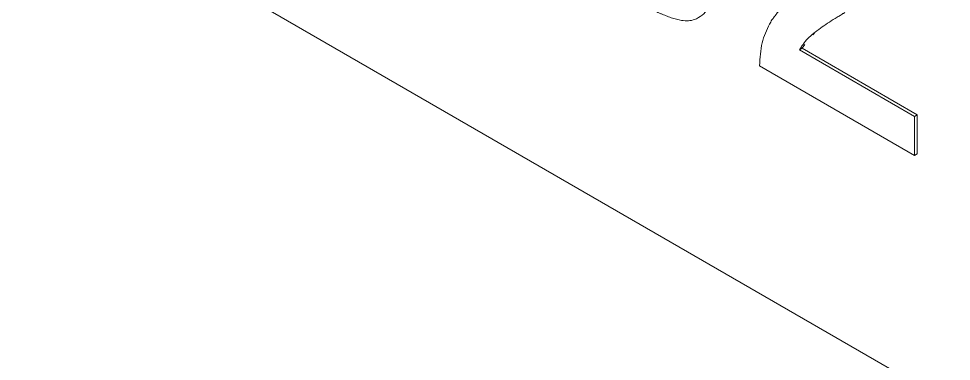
# Model space of a CAD drawing. Header units: millimetres. Extents: x -331 to 5585, y -2655 to 1513.
# Drawn here: x 4942.622 to 4945.097, y 348.931 to 349.839 of the extents above; entities that cross this region are included whole.
import ezdxf

# ---------------------------------------------------------------- set-up
doc = ezdxf.new("R2010")
doc.units = ezdxf.units.MM

msp = doc.modelspace()

# ---------------------------------------------------------------- linework, layer by layer
at = {"color": 7, "linetype": 'Continuous', "lineweight": 15}
for p, q in [((4948.6075, 346.7914), (4934.4653, 354.9555)), ((4944.7268, 349.7963), (4944.7339, 349.8004)), ((4944.7301, 349.7966), (4944.7339, 349.8004)), ((4944.7015, 349.7605), (4944.6944, 349.7564)), ((4944.7015, 349.7605), (4944.7082, 349.7709)), ((4945.0071, 349.5841), (4944.7015, 349.7605)), ((4945, 349.58), (4944.6944, 349.7564)), ((4944.5883, 349.7142), (4945, 349.4765)), ((4945, 349.58), (4945.0071, 349.5841)), ((4945, 349.4765), (4945, 349.58)), ((4945.0071, 349.4806), (4945.0071, 349.5841)), ((4945, 349.4765), (4945.0071, 349.4806))]:
    msp.add_line(p, q, dxfattribs=at)
for points, knots in [([(4944.7473, 349.9467), (4944.7456, 349.9457), (4944.7423, 349.9438), (4944.7373, 349.9408), (4944.7324, 349.9378), (4944.7226, 349.9318), (4944.7014, 349.9184), (4944.6766, 349.8998), (4944.654, 349.8766), (4944.6417, 349.862), (4944.6341, 349.8525), (4944.6317, 349.8494), (4944.6304, 349.8477), (4944.629, 349.8459), (4944.6276, 349.8442), (4944.6259, 349.8419), (4944.6238, 349.8394), (4944.6222, 349.8371), (4944.6211, 349.8358)], [0, 0, 0, 0, 0.034791, 0.069361, 0.10408, 0.138911, 0.277787, 0.555765, 0.694733, 0.84729, 0.885469, 0.90453, 0.914061, 0.923565, 0.942599, 0.952279, 0.971314, 1, 1, 1, 1]), ([(4944.3158, 349.8565), (4944.3182, 349.8556), (4944.3228, 349.8536), (4944.3287, 349.8512), (4944.3345, 349.8489), (4944.3426, 349.8457), (4944.3589, 349.8399), (4944.3854, 349.8322), (4944.4141, 349.8336), (4944.4362, 349.8477), (4944.448, 349.8593), (4944.4552, 349.8673), (4944.4585, 349.8711), (4944.4621, 349.8753), (4944.4652, 349.8791), (4944.4672, 349.8814), (4944.4681, 349.8825)], [0, 0, 0, 0, 0.037051, 0.074102, 0.09266, 0.129703, 0.203822, 0.35237, 0.558706, 0.706121, 0.852524, 0.870967, 0.907911, 0.944702, 0.972366, 1, 1, 1, 1]), ([(4944.6211, 349.8358), (4944.6191, 349.8321), (4944.609, 349.8133), (4944.5923, 349.7773), (4944.5896, 349.7352), (4944.5883, 349.7142)], [0, 0, 0, 0, 0.111106, 0.557312, 1, 1, 1, 1]), ([(4944.7268, 349.7963), (4944.7299, 349.7987), (4944.7453, 349.8104), (4944.7675, 349.8265), (4944.7892, 349.8399), (4944.7987, 349.8456), (4944.803, 349.8482), (4944.8064, 349.8503), (4944.8099, 349.8524), (4944.8125, 349.8539), (4944.8142, 349.855), (4944.8151, 349.8555)], [0, 0, 0, 0, 0.108826, 0.544066, 0.771849, 0.828874, 0.857415, 0.914496, 0.943093, 0.971403, 1, 1, 1, 1]), ([(4944.6944, 349.7564), (4944.6966, 349.7599), (4944.7024, 349.7692), (4944.7128, 349.7831), (4944.7221, 349.7919), (4944.7268, 349.7963)], [0, 0, 0, 0, 0.234185, 0.615903, 1, 1, 1, 1])]:
    msp.add_open_spline(points, degree=3, knots=knots, dxfattribs=at)

doc.saveas('drawing.dxf')
